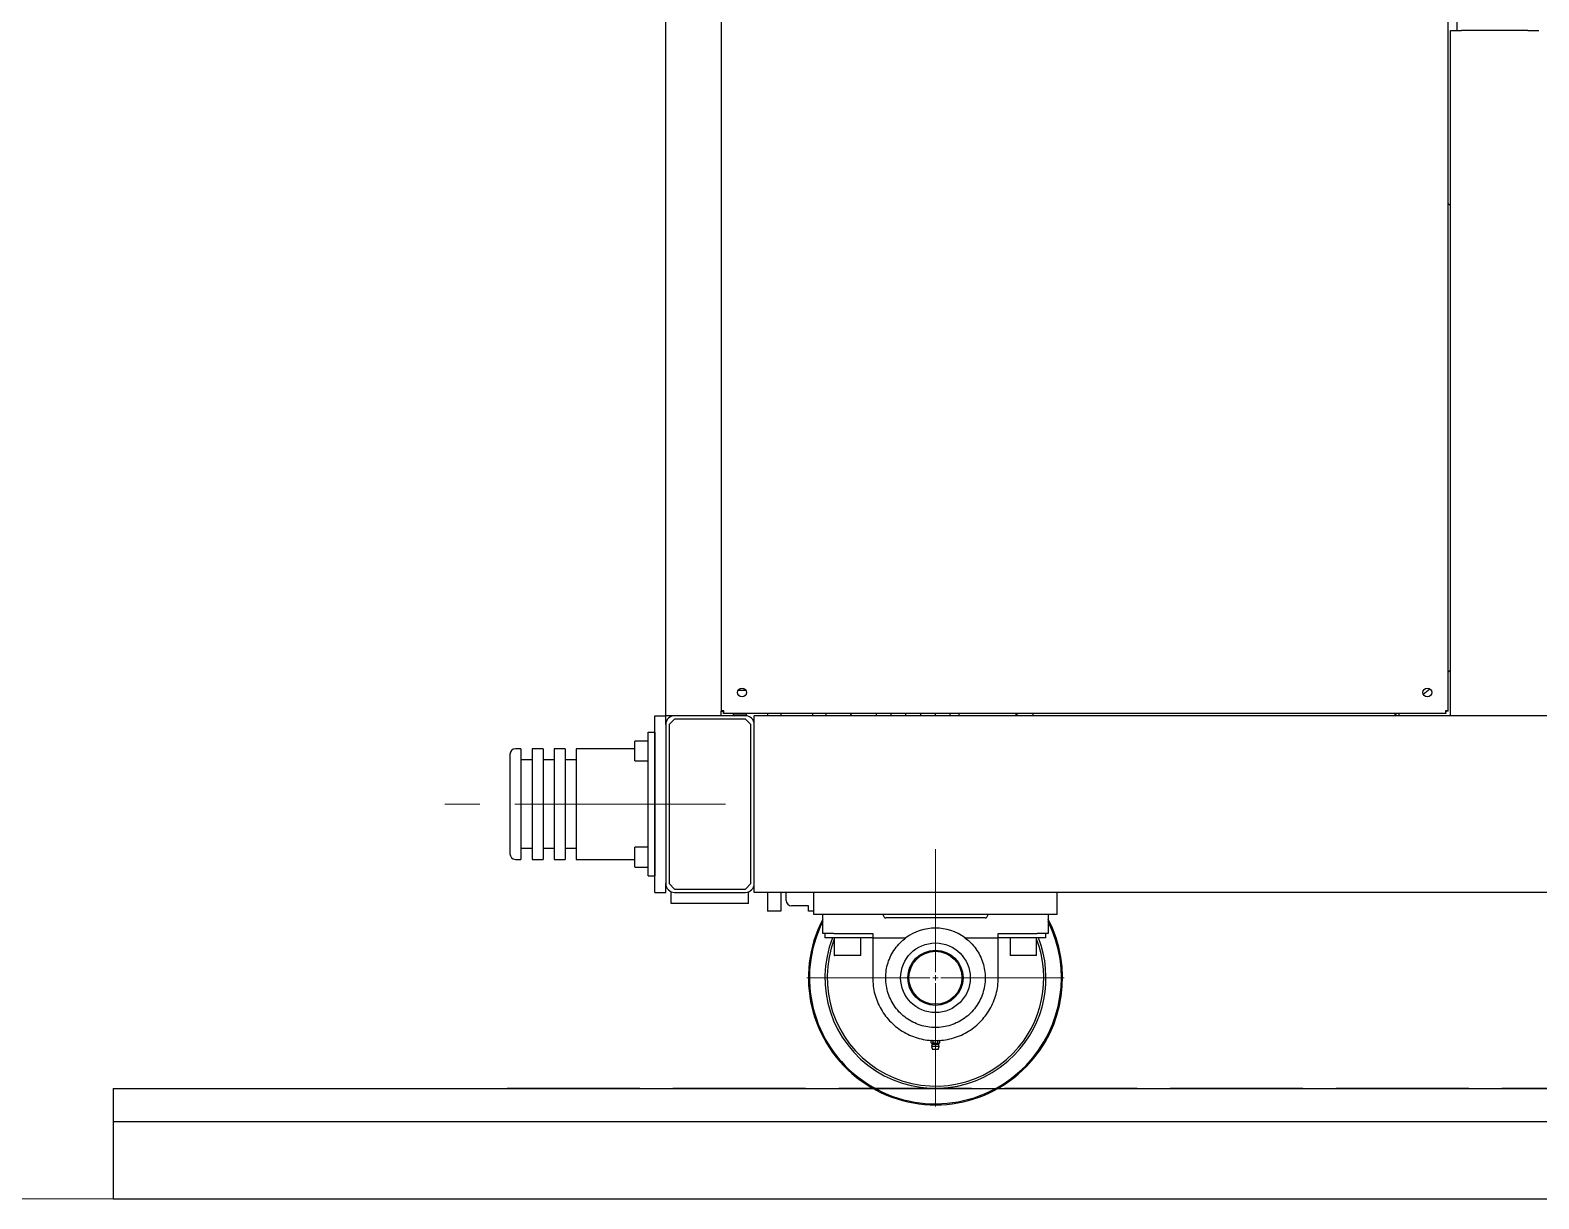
# Model space of a CAD drawing. Header units: millimetres. Extents: x 163705 to 1616509, y 81827 to 302547.
# Drawn here: x 1452311 to 1453676, y 143060 to 144117 of the extents above; entities that cross this region are included whole.
import ezdxf

# ---------------------------------------------------------------- set-up
doc = ezdxf.new("R2010")
doc.units = ezdxf.units.MM
doc.header["$LTSCALE"] = 10
doc.linetypes.add('ACAD_ISO02W100', pattern=[15, 12, -3])
doc.linetypes.add('CENTER2', pattern=[28.575, 19.05, -3.175, 3.175, -3.175])
for name, color, linetype, lineweight in [('1-中心线', 1, 'CENTER2', 0), ('1-建筑轮廓', 7, 'Continuous', 20), ('1-虚线', 8, 'ACAD_ISO02W100', 0)]:
    doc.layers.add(name, color=color, linetype=linetype, lineweight=lineweight)
doc.layers.add('1-隐线', color=8, linetype='Continuous')

# ---------------------------------------------------------------- blocks, each defined once
blk = doc.blocks.new('*U288')
for p, q in [((0, 100, -1), (15400, 100, -19.8)), ((0, 100, -1), (0, 0, -0.9)), ((0, 70, -1), (15400, 70, -19.8)), ((0, 0, -0.9), (15400, 0, -21.3))]:
    blk.add_line(p, q)
blk = doc.blocks.new('SW_CENTERMARKSYMBOL_2')
at = {"lineweight": 18}
for p, q in [((0, 5), (0, 116.5)), ((-5, 0), (-116.5, 0)), ((0, 0), (-2.5, 0)), ((0, 0), (0, 2.5)), ((0, 0), (0, -2.5)), ((0, 0), (2.5, 0)), ((5, 0), (116.5, 0)), ((0, -5), (0, -116.5))]:
    blk.add_line(p, q, dxfattribs=at)
blk = doc.blocks.new('G$CABE3B3DF')
for p, q in [((211, 646), (211, 1341)), ((261, 1293.8), (261, 650.2)), ((919, 650.2), (919, 1293.8)), ((927, 1266), (927, 1276)), ((921, 646), (921, 1266)), ((921, 1266), (931, 1266)), ((991, 1266), (931, 1266)), ((991, 1266), (1001, 1266)), ((921, 1107.3), (919, 1109.1)), ((919, 685.6), (921, 687.6)), ((276.5, 669), (283.5, 669)), ((201, 646), (211, 646)), ((201, 486), (201, 646)), ((211, 638), (211, 646)), ((219, 646), (211, 646)), ((219, 643), (214, 638)), ((253, 646), (219, 646)), ((283, 643), (219, 643)), ((260.4, 646), (253, 646)), ((283, 646), (260.4, 646)), ((261, 650.2), (262.5, 650.2)), ((261, 646), (261, 650.2)), ((263.2, 648), (263.2, 649.5)), ((916.8, 648), (263.2, 648)), ((272, 648), (272, 646.8)), ((272, 646.8), (273.5, 646)), ((272, 646.8), (284, 646.8)), ((282.5, 646), (284, 646.8)), ((288, 638), (283, 643)), ((284, 646.8), (284, 648)), ((921.2, 646), (291, 646)), ((291, 638), (291, 646)), ((303, 648), (303, 646)), ((315, 648), (315, 646)), ((343.9, 648), (343.9, 646)), ((355.9, 648), (355.9, 646)), ((378.1, 646.3), (377.8, 646)), ((401.7, 646), (401.7, 648)), ((415, 646), (415, 648)), ((428.3, 646), (428.3, 648)), ((441.7, 646), (441.7, 648)), ((455, 646), (455, 648)), ((468.3, 646), (468.3, 648)), ((476, 648), (476, 646)), ((529.4, 646), (527, 648)), ((543, 648), (543, 646)), ((874.5, 646), (874.5, 648)), ((916.8, 648), (916.8, 649.5)), ((919, 650.2), (917.5, 650.2)), ((931, 646), (921.2, 646)), ((991, 646), (931, 646)), ((1000.8, 646), (991, 646)), ((2621.2, 646), (1000.8, 646)), ((195, 631), (201, 631)), ((195, 501), (195, 631)), ((201, 631), (201, 501)), ((211, 638), (211, 494)), ((214, 638), (214, 494)), ((288, 494), (288, 638)), ((291, 494), (291, 638)), ((80, 616), (75, 616)), ((80, 616), (80, 516)), ((100, 616), (90, 616)), ((90, 616), (90, 516)), ((100, 616), (100, 516)), ((120, 616), (110, 616)), ((110, 616), (110, 516)), ((120, 616), (120, 516)), ((183, 616), (130, 616)), ((130, 616), (130, 516)), ((183, 605.4), (183, 622.9)), ((195, 623), (183.1, 623)), ((70, 611), (70, 521)), ((90, 606), (80, 606)), ((110, 606), (100, 606)), ((130, 606), (120, 606)), ((183, 605.1), (183, 605.4)), ((183.1, 605), (195, 605)), ((80, 526), (90, 526)), ((100, 526), (110, 526)), ((120, 526), (130, 526)), ((183, 509.1), (183, 526.9)), ((195, 527), (183.1, 527)), ((75, 516), (80, 516)), ((90, 516), (100, 516)), ((110, 516), (120, 516)), ((130, 516), (183, 516)), ((183.1, 509), (195, 509)), ((195, 501), (201, 501)), ((211, 486), (211, 494)), ((214, 494), (219, 489)), ((283, 489), (288, 494)), ((291, 486), (291, 494)), ((201, 486), (211, 486)), ((216, 476), (216, 486)), ((219, 489), (283, 489)), ((219, 486), (283, 486)), ((286, 476), (286, 486)), ((345, 486), (291, 486)), ((303, 486), (303, 469)), ((315, 486), (315, 469)), ((319.9, 478.9), (319.9, 486)), ((565, 486), (345, 486)), ((345, 466), (345, 486)), ((1776, 486), (565, 486)), ((565, 466), (565, 486)), ((286, 476), (216, 476)), ((315, 469), (303, 469)), ((340, 473.9), (324.9, 473.9)), ((340, 469), (340, 473.9)), ((345, 469), (340, 469)), ((565, 466), (345, 466)), ((353, 449), (353, 466)), ((408, 465), (408, 466)), ((502, 466), (502, 465)), ((557, 466), (557, 449)), ((500, 463), (410, 463)), ((363, 449), (353, 449)), ((355, 449), (355, 445)), ((373, 445), (355, 445)), ((363, 449), (398.2, 449)), ((363.5, 445), (363.5, 429.1)), ((398.2, 445), (373, 445)), ((387.5, 429.1), (387.5, 445)), ((398.2, 449), (398.2, 445)), ((398.2, 445), (398.2, 408.8)), ((398.2, 445), (428.3, 445)), ((481.7, 445), (511.8, 445)), ((511.8, 449), (547, 449)), ((511.8, 445), (511.8, 449)), ((511.8, 408.8), (511.8, 445)), ((537, 445), (511.8, 445)), ((522.5, 445), (522.5, 429.1)), ((555, 445), (537, 445)), ((546.5, 429.1), (546.5, 445)), ((557, 449), (547, 449)), ((555, 445), (555, 449)), ((387.4, 429), (363.6, 429)), ((546.4, 429), (522.6, 429)), ((451.5, 352), (451, 351.6)), ((452, 352), (451, 351.7)), ((451, 349.8), (451, 351.7)), ((451, 349.8), (451.5, 349.5)), ((451, 349.8), (452, 349.5)), ((452, 352), (451.5, 352)), ((451.5, 349.5), (452, 348.3)), ((451.5, 349.5), (452, 349.5)), ((452, 348.3), (451.5, 346.6)), ((451.5, 346.6), (452.4, 343.9)), ((455, 346.6), (451.5, 346.6)), ((453, 351.7), (452, 352)), ((452, 349.5), (453, 349.8)), ((455, 349.5), (452, 349.5)), ((455, 348.3), (452, 348.3)), ((455, 343.9), (452.4, 343.9)), ((455, 352), (453, 351.7)), ((453, 349.8), (453, 351.7)), ((453, 349.8), (455, 349.5)), ((457, 351.7), (455, 352)), ((455, 349.5), (457, 349.8)), ((455, 349.5), (458, 349.5)), ((458, 348.3), (455, 348.3)), ((458.5, 346.6), (455, 346.6)), ((457.6, 343.9), (455, 343.9)), ((458, 352), (457, 351.7)), ((457, 349.8), (457, 351.7)), ((457, 349.8), (458, 349.5)), ((457.6, 343.9), (458.5, 346.6)), ((459, 351.7), (458, 352)), ((458.5, 352), (458, 352)), ((458, 349.5), (459, 349.8)), ((458, 348.3), (458.5, 349.5)), ((458, 349.5), (458.5, 349.5)), ((458.5, 346.6), (458, 348.3)), ((459, 351.6), (458.5, 352)), ((458.5, 349.5), (459, 349.8)), ((459, 349.8), (459, 351.7))]:
    blk.add_line(p, q)
at = {"flags": 128}
for points in [[(896.3, 665.5), (897.9, 666.8), (902.2, 670.3)], [(869.3, 646), (872.2, 647.9), (872.3, 648)]]:
    blk.add_lwpolyline(points, dxfattribs=at)
for centre, radius in [((280, 667), 4), ((900, 667), 4), ((455, 408.8), 31.5), ((455, 408.8), 25), ((455, 408.8), 24)]:
    blk.add_circle(centre, radius)
for centre, radius, start, end in [((219, 638), 8, 90, 180), ((283, 638), 8, 0, 90), ((370, 652.2), 10, 323.7851, 334.7231), ((75, 611), 5, 90, 180), ((183.1, 622.9), 0.1, 90, 180), ((183.1, 605.1), 0.1, 180, 270), ((75, 521), 5, 180, 270), ((183.1, 526.9), 0.1, 90, 180), ((183.1, 509.1), 0.1, 180, 270), ((219, 494), 8, 180, 270), ((283, 494), 8, 270, 0), ((324.9, 478.9), 5, 180, 270), ((410, 465), 2, 180, 270), ((500, 465), 2, 270, 0), ((455, 408.8), 115, 152.4933, 315.9669), ((455, 408.8), 114, 153.4708, 315.9669), ((455, 408.8), 45, 53.5566, 126.4434), ((455, 408.8), 114, 315.9669, 26.5292), ((455, 408.8), 115, 315.9669, 27.5067), ((455, 408.8), 100, 158.7769, 315.9669), ((455, 408.8), 98, 159.0149, 315.9669), ((455, 408.8), 98, 315.9669, 20.9851), ((455, 408.8), 100, 315.9669, 21.2231), ((363.6, 429.1), 0.1, 180, 270), ((387.4, 429.1), 0.1, 270, 0), ((522.6, 429.1), 0.1, 180, 270), ((546.4, 429.1), 0.1, 270, 0)]:
    blk.add_arc(centre, radius, start, end)
for points in [[(263.5, 650.5), (263.2, 650.4), (262.5, 650.4), (261.7, 650.3), (261.1, 650.2), (261, 650.2), (261, 650.2)], [(263.5, 650.5), (263.4, 650.4), (263.1, 650.4), (262.8, 650.3), (262.5, 650.2), (262.5, 650.2), (262.5, 650.2)], [(263.2, 648), (263.2, 648), (263.3, 648.1), (263.4, 648.7), (263.4, 649.5), (263.5, 650.1), (263.5, 650.5)], [(263.2, 649.5), (263.2, 649.5), (263.3, 649.5), (263.4, 649.7), (263.4, 650.1), (263.5, 650.3), (263.5, 650.5)], [(916.5, 650.5), (916.5, 650.1), (916.6, 649.5), (916.6, 648.7), (916.7, 648.1), (916.8, 648), (916.8, 648)], [(919, 650.2), (919, 650.2), (918.9, 650.2), (918.3, 650.3), (917.5, 650.4), (916.8, 650.4), (916.5, 650.5)], [(917.5, 650.2), (917.5, 650.2), (917.5, 650.2), (917.2, 650.3), (916.9, 650.4), (916.6, 650.4), (916.5, 650.5)], [(916.5, 650.5), (916.5, 650.3), (916.6, 650.1), (916.6, 649.7), (916.7, 649.5), (916.8, 649.5), (916.8, 649.5)]]:
    blk.add_open_spline(points, degree=3)
for points, knots in [([(481.7, 445), (483.6, 443.5), (487.2, 440.5), (491.7, 435.1), (495.4, 429), (498.1, 422.5), (499.7, 415.6), (500.2, 408.5), (499.6, 401.5), (497.9, 394.6), (495.2, 388.1), (491.5, 382.1), (486.9, 376.7), (481.5, 372.2), (475.5, 368.5), (468.9, 365.8), (462, 364.1), (455, 363.6), (448, 364.1), (441.1, 365.8), (434.5, 368.5), (428.5, 372.2), (423.1, 376.7), (418.5, 382.1), (414.8, 388.1), (412.1, 394.6), (410.4, 401.5), (409.8, 408.5), (410.3, 415.6), (411.9, 422.5), (414.6, 429), (418.3, 435.1), (422.8, 440.5), (426.4, 443.5), (428.3, 445)], [0, 0, 0, 0, 0.031207, 0.062437, 0.09373, 0.125069, 0.156429, 0.187786, 0.219136, 0.250492, 0.281829, 0.313123, 0.344354, 0.375542, 0.406704, 0.437835, 0.468934, 0.5, 0.531066, 0.562165, 0.593296, 0.624458, 0.655646, 0.686877, 0.718171, 0.749508, 0.780864, 0.812214, 0.843571, 0.874931, 0.90627, 0.937563, 0.968793, 1, 1, 1, 1]), ([(398.2, 408.8), (398.3, 406.3), (398.5, 401.3), (400, 394), (402.4, 387), (405.7, 380.3), (409.8, 374.1), (414.7, 368.5), (420.3, 363.6), (426.5, 359.4), (433.2, 356.1), (440.3, 353.7), (447.6, 352.3), (455, 351.8), (462.4, 352.3), (469.7, 353.7), (476.8, 356.1), (483.5, 359.4), (489.7, 363.6), (495.3, 368.5), (500.2, 374.1), (504.3, 380.3), (507.6, 387), (510, 394), (511.5, 401.3), (511.7, 406.3), (511.8, 408.8)], [0, 0, 0, 0, 0.0418444, 0.0837193, 0.1255227, 0.1672956, 0.2090668, 0.2507385, 0.2923708, 0.333993, 0.3755234, 0.4170235, 0.4585415, 0.5, 0.5414585, 0.5829765, 0.6244766, 0.666007, 0.7076292, 0.7492615, 0.7909332, 0.8327044, 0.8744773, 0.9162807, 0.9581556, 1, 1, 1, 1])]:
    blk.add_open_spline(points, degree=3, knots=knots)
at = {"layer": '1-中心线'}
blk.add_line((265, 566), (0, 566), dxfattribs=at)
at = {"layer": '1-虚线', "lineweight": 18}
blk.add_line((67.5, 308.8), (3161.7, 308.8), dxfattribs=at)
at = {"layer": '1-中心线'}
blk.add_blockref('SW_CENTERMARKSYMBOL_2', (455, 408.8), dxfattribs=at)

msp = doc.modelspace()

# ---------------------------------------------------------------- linework, layer by layer
at = {"layer": '1-建筑轮廓'}
msp.add_line((1430750.296, 143059.632), (1515696.37, 143059.632), dxfattribs=at)

# ---------------------------------------------------------------- block references
msp.add_blockref('*U288', (1452385.673, 143059.632, 0.859))
at = {"layer": '1-隐线'}
msp.add_blockref('G$CABE3B3DF', (1452674.648, 142850.866), dxfattribs=at)

doc.saveas('drawing.dxf')
